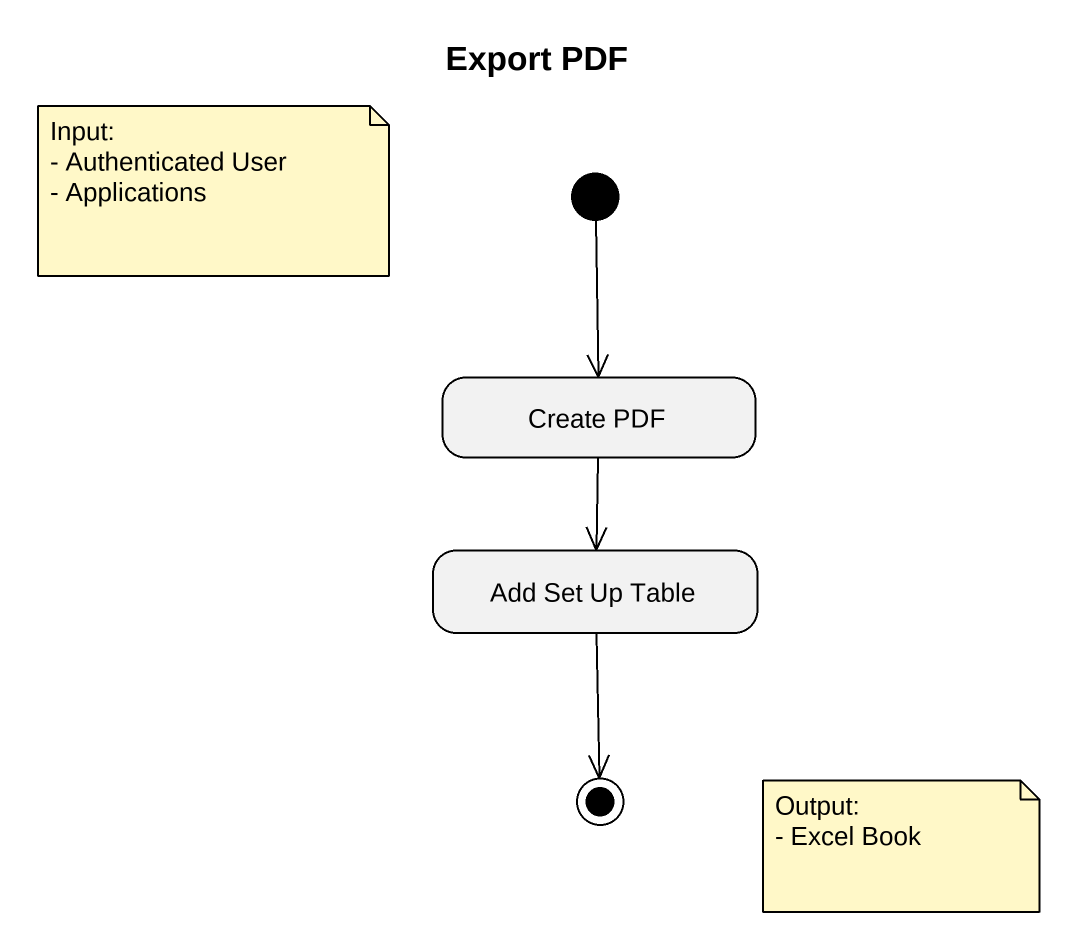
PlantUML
@startuml
title Export PDF
hide empty description
state "Create PDF" as Create_PDF
state "Add Set Up Table" as Add_Set_Up_Table
[*] --> Create_PDF
Create_PDF --> Add_Set_Up_Table
Add_Set_Up_Table --> [*]
note as N1
  Input:
  - Authenticated User
  - Applications
end note
note as N2
  Output:
  - Excel Book
end note
@enduml
